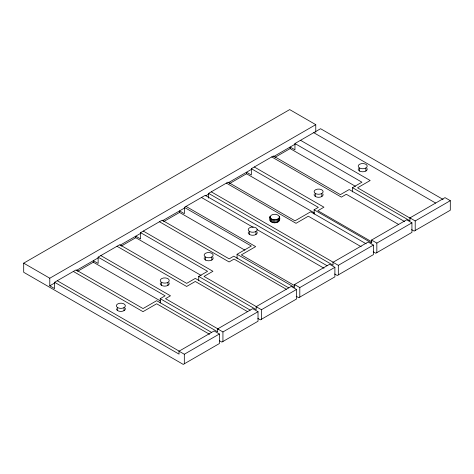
<?xml version="1.0" encoding="UTF-8"?>
<svg xmlns="http://www.w3.org/2000/svg" width="474" height="474" viewBox="0 0 474 474"><rect width="100%" height="100%" fill="white"/><g stroke="black" fill="none" stroke-linecap="round" stroke-linejoin="round"><path stroke-width="0.71" d="M269.943 217.027C271.098 213.413 277.243 213.43 279.281 216.316C282.178 222.567 273.16 224.889 270.103 220.76L269.943 217.027L270.103 220.76M279.281 220.76L279.441 217.027M270.103 217.738C272.141 220.511 277.254 220.499 279.281 217.738M315.767 124.65L49.782 278.22L49.782 285.816L54.599 288.595L54.599 282.279L179.036 354.125L179.036 351.198L214.124 330.941L219.403 333.992L219.403 343.537L183.254 364.405L23.7 272.289L23.7 263.159L289.685 109.595L315.767 124.65L315.767 132.252M54.599 282.279L76.047 269.896L143.035 308.568L156.669 300.7L211.57 332.393M160.633 301.079L93.319 262.217L93.319 260.682L98.136 263.461L98.136 257.145L119.703 244.697L186.691 283.369L195.294 278.398L250.189 310.097M201.16 275.459L135.771 237.705L135.771 236.171L140.588 238.949L140.588 232.639L162.161 220.185L229.143 258.857L233.795 256.173L288.696 287.866M244.934 250.183L179.545 212.435L179.545 210.9L184.362 213.679L184.362 207.363L205.183 195.347L327.066 265.713M208.607 198.144L208.607 193.368L228.035 182.152L295.018 220.825L310.677 211.783L366.218 243.843M314.481 212.998L246.527 173.762L246.527 172.228L251.344 175.007L251.344 168.697L273.391 155.964L340.373 194.636L349.202 189.541L404.737 221.607M355.518 186.341L290.129 148.587L290.129 147.053L294.947 149.831L294.947 143.521L320.584 128.715L443.107 199.453M49.782 285.816L54.83 282.901M76.278 270.518L98.391 257.749M119.952 245.307L140.849 233.238M162.416 220.789L184.593 207.985M205.675 195.815L208.803 194.002M228.261 182.774L251.564 169.319M273.646 156.568L295.255 144.09M77.54 271.324L93.319 262.217M121.214 246.107L135.771 237.705M163.684 221.589L179.545 212.435M229.517 183.58L246.527 173.762M274.914 157.374L290.129 148.587M160.206 302.939L160.206 298.656L165.118 295.817L98.136 257.145M198.707 280.709L198.707 276.425L207.571 271.312L140.588 232.639M237.077 258.555L237.077 254.277L251.344 246.036L184.362 207.363M314.114 214.082L314.114 209.798L318.327 207.369L251.344 168.697M352.484 191.929L352.484 187.645L361.929 182.194L294.947 143.521M160.206 298.656L217.661 331.824L217.661 328.903L252.743 308.645L258.022 311.691L258.022 321.236L221.873 342.11L219.332 340.64M198.707 276.425L256.161 309.599L256.161 306.672L291.249 286.414L296.523 289.466L296.523 299.011L260.374 319.879L257.832 318.409M237.077 254.277L294.532 287.445L294.532 284.519L329.614 264.267L334.893 267.312L334.893 276.857L298.744 297.725L296.203 296.262M208.607 193.368L333.044 265.209L333.044 262.282L368.132 242.024L373.411 245.076L373.411 254.621L337.263 275.489L334.703 274.013M314.114 209.798L371.569 242.966L371.569 240.045L406.651 219.788L411.93 222.833L411.93 232.379L375.781 253.252L373.239 251.783M352.484 187.645L409.939 220.819L409.939 217.892L445.021 197.634L450.3 200.68L450.3 210.225L414.152 231.099L411.61 229.629M179.036 351.198L184.315 354.244L219.403 333.992M217.661 328.903L222.934 331.948L258.022 311.691M256.161 306.672L261.441 309.718L296.523 289.466M294.532 284.519L299.805 287.57L334.893 267.312M333.044 262.282L338.323 265.333L373.411 245.076M371.569 240.045L376.842 243.091L411.93 222.833M409.939 217.892L415.212 220.937L450.3 200.68M313.735 132.673L435.624 203.038M300.528 140.298L370.17 180.505L357.538 187.799L410.419 218.33M398.563 224.439L346.316 194.275L341.381 197.125L271.738 156.918M254.301 166.984L323.943 207.191L317.858 210.705L372.019 241.971M361.206 246.741L308.319 216.209L296.025 223.313L226.382 183.106M211.268 191.834L333.151 262.199M201.474 197.486L253.163 227.33M256.991 229.54L323.997 268.225M186.015 206.409L255.652 246.616L241.343 254.882L294.864 285.781M286.302 289.253L234.055 259.088L229.102 261.95L159.46 221.743M143.29 231.081L212.933 271.288L204.021 276.425L256.908 306.962M247.541 311.631L195.294 281.467L186.649 286.462L117.007 246.255M100.832 255.593L170.474 295.794L165.521 298.656L218.407 329.187M209.555 334.3L156.669 303.769L142.994 311.661L73.352 271.454M57.259 280.744L179.142 351.116M23.7 263.159L49.782 278.22M415.212 220.937L415.212 230.483M376.842 243.091L376.842 252.636M365.898 167.992L365.898 171.019M359.517 167.992A4.509 2.607 0 0 0 367.066 166.824A4.509 2.607 0 0 0 361.538 163.637A4.509 2.607 0 0 0 359.517 167.992L359.517 171.019M338.323 265.333L338.323 274.879M321.799 193.511L321.799 196.538M315.423 193.511A4.509 2.607 0 0 0 322.966 192.343A4.509 2.607 0 0 0 317.444 189.156A4.509 2.607 0 0 0 315.423 193.511L315.423 196.538M299.805 287.57L299.805 297.115M279.281 216.316L279.281 217.525M278.807 218.396L278.807 221.423M278.048 218.964L278.048 221.992M277.065 219.403L277.065 222.424M275.921 219.675L275.921 222.703M274.689 219.77L274.689 222.792M273.462 219.675L273.462 222.703M272.313 219.403L272.313 222.424M271.329 218.964L271.329 221.992M270.773 218.55L270.773 221.571M270.103 216.316L270.103 217.525M261.441 309.718L261.441 319.269M255.93 231.484L255.93 234.506M249.549 231.484A4.509 2.607 0 0 0 257.098 230.317A4.509 2.607 0 0 0 251.57 227.123A4.509 2.607 0 0 0 249.549 231.484L249.549 234.506M222.934 331.948L222.934 341.493M211.831 257.003L211.831 260.025M205.455 257.003A4.509 2.607 0 0 0 213.004 255.83A4.509 2.607 0 0 0 207.476 252.642A4.509 2.607 0 0 0 205.455 257.003L205.455 260.025M184.315 354.244L184.315 363.795M167.926 282.35L167.926 285.372M161.551 282.35A4.509 2.607 0 0 0 169.094 281.183A4.509 2.607 0 0 0 163.571 277.989A4.509 2.607 0 0 0 161.551 282.35L161.551 285.372M124.046 307.626L124.046 310.648M117.665 307.626A4.509 2.607 0 0 0 125.213 306.459A4.509 2.607 0 0 0 119.685 303.271A4.509 2.607 0 0 0 117.665 307.626L117.665 310.648M322.966 194.02A4.509 2.607 0 0 1 318.611 197.297A4.509 2.607 0 0 1 314.256 194.02M367.066 168.501A4.509 2.607 0 0 1 362.705 171.784A4.509 2.607 0 0 1 358.35 168.501M125.213 308.136A4.509 2.607 0 0 1 121.445 311.388A4.509 2.607 0 0 1 116.343 308.811M169.094 282.86A4.509 2.607 0 0 1 164.739 286.136A4.509 2.607 0 0 1 160.384 282.86M213.004 257.506A4.509 2.607 0 0 1 208.643 260.789A4.509 2.607 0 0 1 204.288 257.506M257.098 231.993A4.509 2.607 0 0 1 252.743 235.27A4.509 2.607 0 0 1 248.382 231.993"/></g></svg>
